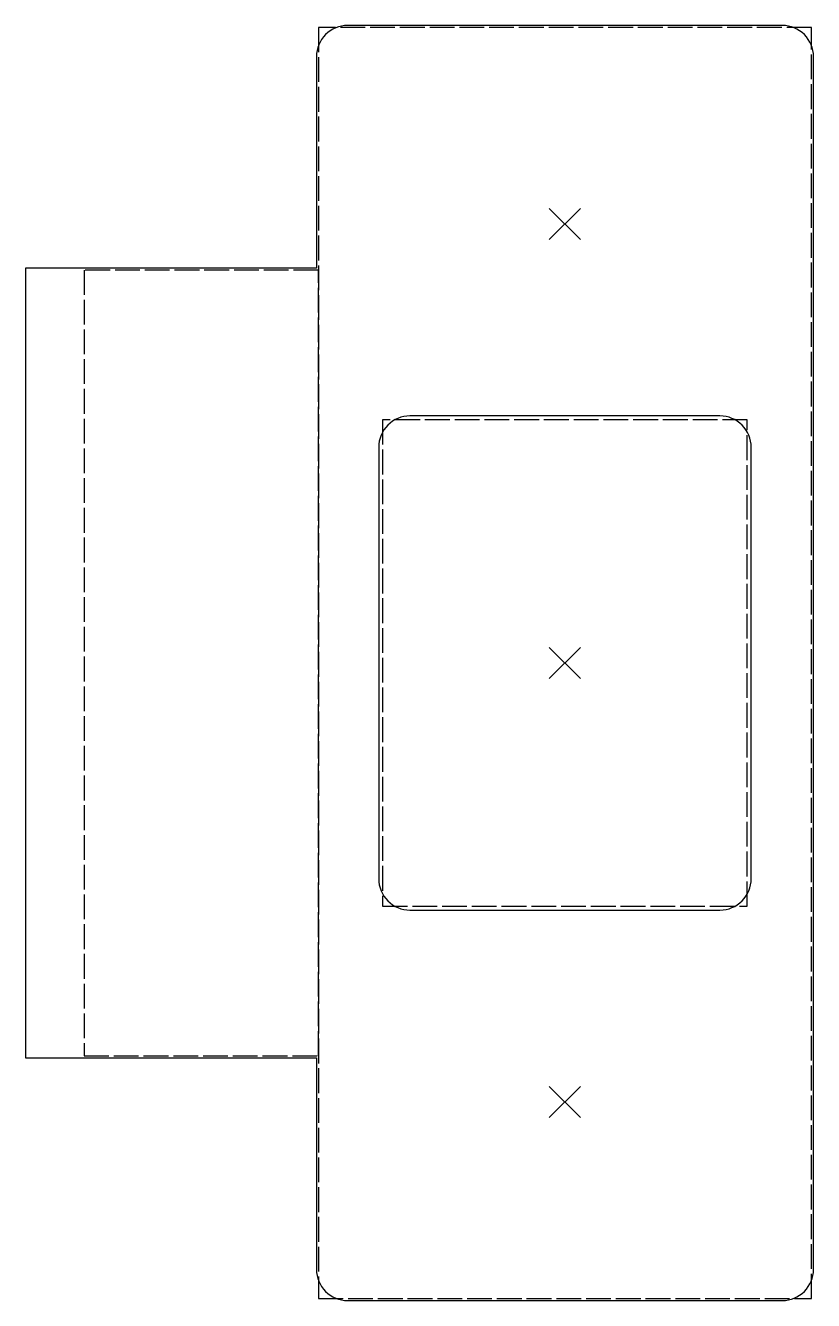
# Model space of a CAD drawing. Header units: millimetres. Extents: x -27.6 to 12.7, y -32.7 to 32.7.
import ezdxf

# ---------------------------------------------------------------- set-up
doc = ezdxf.new("R2010")
doc.units = ezdxf.units.MM
doc.header["$PDMODE"] = 3
doc.header["$PDSIZE"] = 0.8
doc.linetypes.add('DASHED', pattern=[1.524, 1.27, -0.254])
for name, color, linetype in [('BOX_POCKET', 6, 'Continuous'), ('REFERENCE', 8, 'DASHED'), ('STRIKER_CENTRE', 1, 'Continuous'), ('STRIKER_MORTISE', 4, 'Continuous'), ('STRIKER_SCREWS', 3, 'Continuous')]:
    doc.layers.add(name, color=color, linetype=linetype)

msp = doc.modelspace()

# ---------------------------------------------------------------- linework, layer by layer
at = {"layer": 'BOX_POCKET'}
msp.add_lwpolyline([(9.54, -11.06), (9.54, 11.06, 0.414214), (7.94, 12.66), (-7.94, 12.66, 0.414214), (-9.54, 11.06), (-9.54, -11.06, 0.414214), (-7.94, -12.66), (7.94, -12.66, 0.414214)], format="xyb", close=True, dxfattribs=at)
at = {"layer": 'REFERENCE'}
for points in [[(12.63, -32.57), (12.63, 32.57), (-12.63, 32.57), (-12.63, -32.57)], [(-12.63, -20.14), (-12.63, 20.14), (-24.63, 20.14), (-24.63, -20.14)], [(9.34, -12.46), (9.34, 12.46), (-9.34, 12.46), (-9.34, -12.46)]]:
    msp.add_lwpolyline(points, close=True, dxfattribs=at)
at = {"layer": 'STRIKER_CENTRE'}
msp.add_point((0, 0), dxfattribs=at)
at = {"layer": 'STRIKER_MORTISE'}
msp.add_lwpolyline([(12.73, -31.07), (12.73, 31.07, 0.414214), (11.13, 32.67), (-11.13, 32.67, 0.414214), (-12.73, 31.07), (-12.73, 20.24), (-27.63, 20.24), (-27.63, -20.24), (-12.73, -20.24), (-12.73, -31.07, 0.414214), (-11.13, -32.67), (11.13, -32.67, 0.414214)], format="xyb", close=True, dxfattribs=at)
at = {"layer": 'STRIKER_SCREWS'}
for p in [(0, 22.5), (0, -22.5)]:
    msp.add_point(p, dxfattribs=at)

doc.saveas('drawing.dxf')
